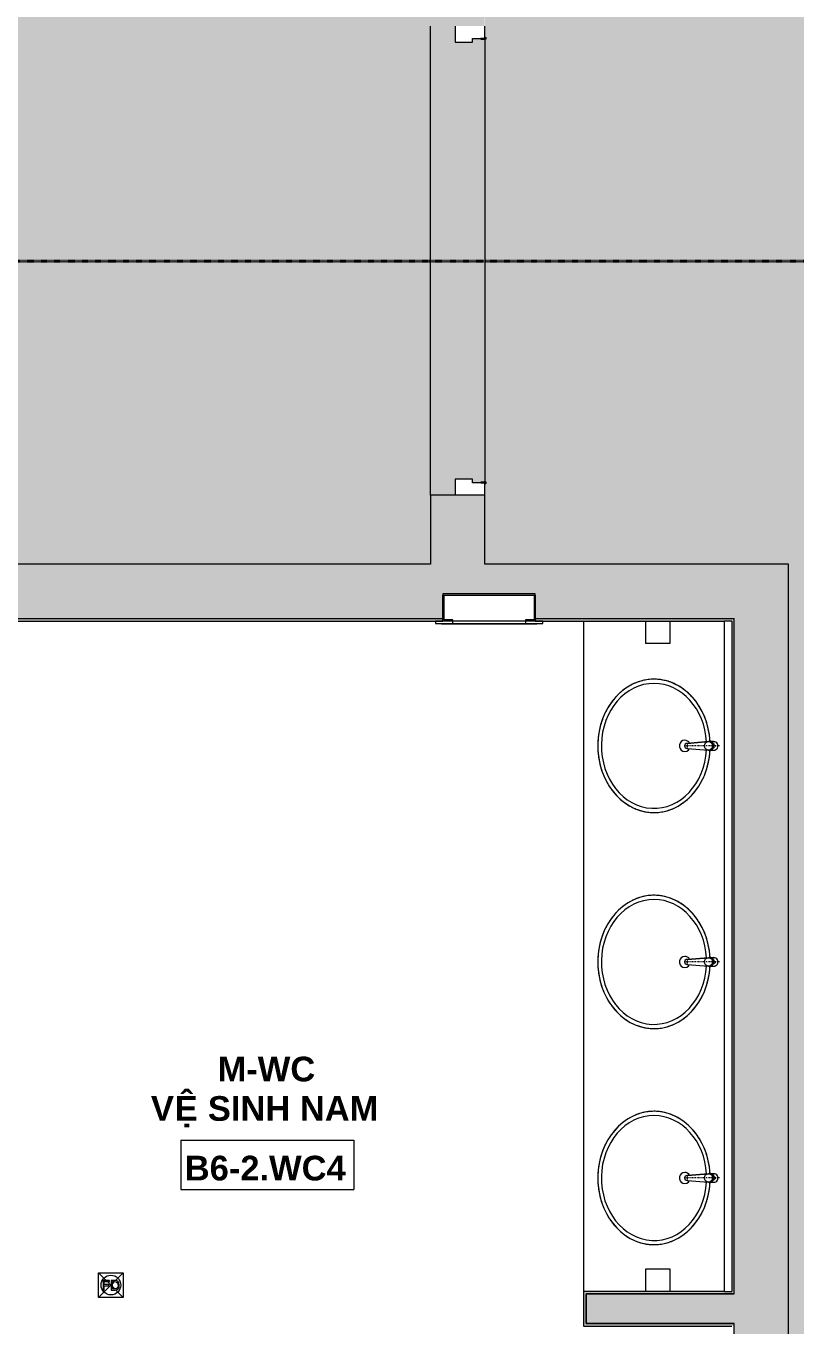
# Model space of a CAD drawing. Header units: millimetres. Extents: x -31340 to 17660, y 19597 to 75297.
# Drawn here: x -8263 to -5145, y 27987 to 33252 of the extents above; entities that cross this region are included whole.
import ezdxf

# ---------------------------------------------------------------- set-up
doc = ezdxf.new("R2010")
doc.units = ezdxf.units.MM
doc.linetypes.add('Dash', pattern=[6.35, 3.175, -3.175])
doc.linetypes.add('dash 1-1', pattern=[2, 1, -1])
for name, color, linetype, lineweight in [('A-AREA-IDEN', 2, 'Continuous', 9), ('A-DETL', 90, 'Continuous', 5), ('A-DETL-MBND', 5, 'Continuous', 5), ('A-DOOR', 31, 'Continuous', 5), ('A-FLOR-PATT', 8, 'Continuous', 5), ('A-WALL', 113, 'Continuous', 5), ('A-WALL-PATT', 111, 'Continuous', 5), ('P-SANR-FIXT', 6, 'Continuous', 5), ('P-SANR-FIXT-HDLN', 131, 'Dash', 5)]:
    doc.layers.add(name, color=color, linetype=linetype, lineweight=lineweight)
doc.styles.add('Arial_B', font='arialbd.ttf', dxfattribs={"height": 100})
doc.styles.add('Arial_B_1', font='arialbd.ttf', dxfattribs={"height": 100})

# ---------------------------------------------------------------- blocks, each defined once
blk = doc.blocks.new('DP3-DF602 - DP3-DF602-10289383-2nd Traffic Floor Plan - Pedestrian')
at = {"layer": 'A-DOOR'}
for p, q in [((-900.7, 110), (-950, 110)), ((-900, 108.5), (-900, 94.1)), ((-897, 94.1), (-897, 113.1)), ((897, 113.1), (897, 94.1)), ((900, 94.1), (900, 108.5)), ((950, 110), (900.7, 110)), ((-900, 94.1), (-897, 94.1)), ((-900, 60), (-900, 94.1)), ((-885, 60), (-900, 60)), ((-885, -10), (-885, 60)), ((900, 60), (885, 60)), ((885, 60), (885, -10)), ((897, 94.1), (900, 94.1)), ((900, 94.1), (900, 60)), ((-950, -10), (-885, -10)), ((885, -10), (950, -10))]:
    blk.add_line(p, q, dxfattribs=at)
for centre, radius, start, end in [((-900, 113.1), 3, 0, 249.3211), ((-900, 113.1), 3, 58.6638, 131.9935), ((-900, 113.1), 3, 58.6638, 131.9935), ((-900, 113.1), 3, 58.6638, 131.9935), ((-900, 113.1), 3, 58.6638, 131.9935), ((-900, 113.1), 3, 58.6638, 131.9935), ((-900, 113.1), 3, 58.6638, 131.9935), ((-900, 113.1), 3, 58.6638, 131.9935), ((-902.2, 108.4), 2.19, 3.0662, 59.0753), ((900, 113.1), 3, 290.6789, 180), ((900, 113.1), 3, 48.0065, 121.3362), ((900, 113.1), 3, 48.0065, 121.3362), ((900, 113.1), 3, 48.0065, 121.3362), ((900, 113.1), 3, 48.0065, 121.3362), ((900, 113.1), 3, 48.0065, 121.3362), ((900, 113.1), 3, 48.0065, 121.3362), ((900, 113.1), 3, 48.0065, 121.3362), ((902.2, 108.4), 2.19, 120.9247, 176.9338)]:
    blk.add_arc(centre, radius, start, end, dxfattribs=at)
blk = doc.blocks.new('Floor Drain-2D _SWA_ - FD-100-8441218-2nd Traffic Floor Plan - Pedestrian')
at = {"layer": 'A-DETL-MBND', "color": 7}
for p, q in [((-50, 50), (-18.6, 18.6)), ((-50, -50), (-50, 50)), ((-50, 50), (50, 50)), ((1.4, 1.4), (-50, -50)), ((-5.4, 18.6), (-31.8, 18.6)), ((-31.8, 18.6), (-31.8, -20.8)), ((-26.9, 2), (-26.9, 13.7)), ((-26.9, 13.7), (-5.4, 13.7)), ((-8.5, 2), (-26.9, 2)), ((-13.7, 13.7), (1.4, -1.4)), ((-8.5, -2.9), (-8.5, 2)), ((-5.4, 13.7), (-5.4, 18.6)), ((15, 18.6), (1.4, 18.6)), ((1.4, 18.6), (1.4, -20.8)), ((13.7, 13.7), (6.3, 6.3)), ((6.3, -15.8), (6.3, 13.7)), ((6.3, 13.7), (14.9, 13.7)), ((14.9, 13.7), (21.9, 12.9)), ((22, 18.1), (15, 18.6)), ((50, 50), (18.4, 18.4)), ((21.9, 12.9), (27, 8.6)), ((27.8, 15.2), (22, 18.1)), ((27, 8.6), (29.1, -0.8)), ((32.5, 8.5), (27.8, 15.2)), ((34, -0.8), (32.5, 8.5)), ((50, 50), (50, -50)), ((50, -50), (-50, -50)), ((-31.8, -20.8), (-26.9, -20.8)), ((-26.9, -20.8), (-26.9, -2.9)), ((-26.9, -2.9), (-8.5, -2.9)), ((1.4, -20.8), (15.6, -20.8)), ((6.3, -6.3), (15.7, -15.7)), ((15, -15.8), (6.3, -15.8)), ((21.4, -15.1), (15, -15.8)), ((15.6, -20.8), (22, -20.1)), ((20.3, -20.3), (50, -50)), ((25, -13.1), (21.4, -15.1)), ((22, -20.1), (26.7, -18.1)), ((28, -8.2), (25, -13.1)), ((26.7, -18.1), (30.3, -14.5)), ((29.1, -0.8), (28, -8.2)), ((30.3, -14.5), (33, -8.8)), ((33, -8.8), (34, -0.8))]:
    blk.add_line(p, q, dxfattribs=at)
blk.add_circle((0, 0), 40, dxfattribs=at)
blk = doc.blocks.new('LAVABOR COUNTER1 - COUNTER TOP 1_1 2290-9919445-2nd Traffic Floor Plan - Pedestrian')
at = {"layer": 'P-SANR-FIXT', "color": 7}
blk.add_line((-1357.5, -600), (1357.5, -600), dxfattribs=at)
blk = doc.blocks.new('LAVABOR BASIN - LAVABOR BASIN-V45-2nd Traffic Floor Plan - Pedestrian')
at = {"layer": 'P-SANR-FIXT', "color": 7}
for start, end in [(180, 59.5284), (120.4749, 180)]:
    blk.add_arc((0, -190), 22.5, start, end, dxfattribs=at)
for major_axis, ratio, start_param, end_param in [((-270, 0), 0.842593, 4.776434, 6.283185), ((270, 0), 0.842593, 3.141593, 7.789937), ((-253, 0), 0.841897, 4.777915, 6.283185), ((253, 0), 0.841897, 3.141593, 7.788532)]:
    blk.add_ellipse((0, -315), major_axis=major_axis, ratio=ratio, start_param=start_param, end_param=end_param, dxfattribs=at)
for points, knots in [([(-17.3, -88), (-21, -88.2), (-28.7, -88.7), (-40.4, -90), (-56.8, -92.4), (-72.9, -95.8), (-88.4, -100), (-103.9, -104.8), (-122.8, -112.1), (-144.2, -122.3), (-161.2, -132.3), (-174.1, -141), (-186.4, -150.1), (-200.9, -162.6), (-214.1, -176), (-223.6, -187.3), (-232.5, -199), (-242.5, -214.3), (-252.4, -233.3), (-260.2, -253.2), (-265.8, -273.4), (-269.2, -294), (-270, -308), (-270, -315)], [0.5203737, 0.5203737, 0.5203737, 0.5203737, 0.5333333, 0.5479167, 0.5625, 0.5916667, 0.60625, 0.6208333, 0.65, 0.6791667, 0.7083333, 0.7229167, 0.7375, 0.7666667, 0.7958333, 0.8104167, 0.825, 0.8541667, 0.8833333, 0.9125, 0.9416667, 0.9708333, 1, 1, 1, 1]), ([(270, -315), (270, -306.9), (269, -291), (265.3, -271.5), (260.9, -256.1), (256.9, -244.7), (252.2, -233.4), (246.8, -222.4), (240.7, -211.7), (233.9, -201.2), (226.5, -191), (218.5, -181.2), (210, -171.8), (200.7, -162.7), (191, -154), (180.7, -145.9), (170, -138.2), (158.8, -130.9), (147.1, -124.1), (135.1, -117.9), (122.7, -112.2), (109.9, -107.1), (96.7, -102.5), (83.5, -98.5), (70, -95.2), (56.2, -92.4), (42.2, -90.2), (29.3, -88.8), (21, -88.2), (17.3, -88)], [0, 0, 0, 0, 0.0333333, 0.0666667, 0.0833333, 0.1, 0.1166667, 0.1333333, 0.15, 0.1666667, 0.1833333, 0.2, 0.2166667, 0.2333333, 0.25, 0.2666667, 0.2833333, 0.3, 0.3166667, 0.3333333, 0.35, 0.3666667, 0.3833333, 0.4, 0.4166667, 0.4333333, 0.45, 0.4666667, 0.4796263, 0.4796263, 0.4796263, 0.4796263]), ([(-270, -315), (-270, -323.1), (-269, -339), (-265.3, -358.5), (-260.9, -373.9), (-256.9, -385.3), (-252.2, -396.6), (-246.8, -407.6), (-240.7, -418.3), (-233.9, -428.8), (-226.5, -439), (-218.5, -448.8), (-210, -458.2), (-200.7, -467.3), (-191, -476), (-180.7, -484.1), (-170, -491.8), (-158.8, -499.1), (-147.1, -505.9), (-135.1, -512.1), (-122.7, -517.8), (-109.9, -522.9), (-96.7, -527.5), (-83.5, -531.5), (-70, -534.8), (-56.2, -537.6), (-42.2, -539.8), (-28.2, -541.4), (-14.2, -542.3), (0, -542.6), (14.2, -542.3), (27.7, -541.4), (40.4, -540), (56.8, -537.6), (72.9, -534.2), (88.4, -530), (103.9, -525.2), (122.8, -517.9), (144.2, -507.7), (161.2, -497.7), (174.1, -489), (186.4, -479.9), (200.9, -467.4), (214.1, -454), (223.6, -442.7), (232.5, -431), (242.5, -415.7), (252.4, -396.7), (260.2, -376.8), (265.8, -356.6), (269.2, -336), (270, -322), (270, -315)], [0, 0, 0, 0, 0.033333, 0.066667, 0.083333, 0.1, 0.116667, 0.133333, 0.15, 0.166667, 0.183333, 0.2, 0.216667, 0.233333, 0.25, 0.266667, 0.283333, 0.3, 0.316667, 0.333333, 0.35, 0.366667, 0.383333, 0.4, 0.416667, 0.433333, 0.45, 0.466667, 0.483333, 0.5, 0.516667, 0.533333, 0.547917, 0.5625, 0.591667, 0.60625, 0.620833, 0.65, 0.679167, 0.708333, 0.722917, 0.7375, 0.766667, 0.795833, 0.810417, 0.825, 0.854167, 0.883333, 0.9125, 0.941667, 0.970833, 1, 1, 1, 1])]:
    blk.add_open_spline(points, degree=3, knots=knots, dxfattribs=at)
blk = doc.blocks.new('LAVABOR BASIN - LAVABOR BASIN-V46-2nd Traffic Floor Plan - Pedestrian')
at = {"layer": 'P-SANR-FIXT', "color": 7}
for start, end in [(180, 59.5286), (120.4747, 180)]:
    blk.add_arc((0, -190), 22.5, start, end, dxfattribs=at)
for major_axis, ratio, start_param, end_param in [((-270, 0), 0.842593, 4.776434, 6.283185), ((270, 0), 0.842593, 3.141593, 7.789937), ((-253, 0), 0.841897, 4.777914, 6.283185), ((253, 0), 0.841897, 3.141593, 7.788532)]:
    blk.add_ellipse((0, -315), major_axis=major_axis, ratio=ratio, start_param=start_param, end_param=end_param, dxfattribs=at)
for points, knots in [([(-17.3, -88), (-21, -88.2), (-28.7, -88.7), (-40.4, -90), (-56.8, -92.4), (-72.9, -95.8), (-88.4, -100), (-103.9, -104.8), (-122.8, -112.1), (-144.2, -122.3), (-161.2, -132.3), (-174.1, -141), (-186.4, -150.1), (-200.9, -162.6), (-214.1, -176), (-223.6, -187.3), (-232.5, -199), (-242.5, -214.3), (-252.4, -233.3), (-260.2, -253.2), (-265.8, -273.4), (-269.2, -294), (-270, -308), (-270, -315)], [0.5203737, 0.5203737, 0.5203737, 0.5203737, 0.5333333, 0.5479167, 0.5625, 0.5916667, 0.60625, 0.6208333, 0.65, 0.6791667, 0.7083333, 0.7229167, 0.7375, 0.7666667, 0.7958333, 0.8104167, 0.825, 0.8541667, 0.8833333, 0.9125, 0.9416667, 0.9708333, 1, 1, 1, 1]), ([(270, -315), (270, -306.9), (269, -291), (265.3, -271.5), (260.9, -256.1), (256.9, -244.7), (252.2, -233.4), (246.8, -222.4), (240.7, -211.7), (233.9, -201.2), (226.5, -191), (218.5, -181.2), (210, -171.8), (200.7, -162.7), (191, -154), (180.7, -145.9), (170, -138.2), (158.8, -130.9), (147.1, -124.1), (135.1, -117.9), (122.7, -112.2), (109.9, -107.1), (96.7, -102.5), (83.5, -98.5), (70, -95.2), (56.2, -92.4), (42.2, -90.2), (29.3, -88.8), (21, -88.2), (17.3, -88)], [0, 0, 0, 0, 0.0333333, 0.0666667, 0.0833333, 0.1, 0.1166667, 0.1333333, 0.15, 0.1666667, 0.1833333, 0.2, 0.2166667, 0.2333333, 0.25, 0.2666667, 0.2833333, 0.3, 0.3166667, 0.3333333, 0.35, 0.3666667, 0.3833333, 0.4, 0.4166667, 0.4333333, 0.45, 0.4666667, 0.4796263, 0.4796263, 0.4796263, 0.4796263]), ([(-270, -315), (-270, -323.1), (-269, -339), (-265.3, -358.5), (-260.9, -373.9), (-256.9, -385.3), (-252.2, -396.6), (-246.8, -407.6), (-240.7, -418.3), (-233.9, -428.8), (-226.5, -439), (-218.5, -448.8), (-210, -458.2), (-200.7, -467.3), (-191, -476), (-180.7, -484.1), (-170, -491.8), (-158.8, -499.1), (-147.1, -505.9), (-135.1, -512.1), (-122.7, -517.8), (-109.9, -522.9), (-96.7, -527.5), (-83.5, -531.5), (-70, -534.8), (-56.2, -537.6), (-42.2, -539.8), (-28.2, -541.4), (-14.2, -542.3), (0, -542.6), (14.2, -542.3), (27.7, -541.4), (40.4, -540), (56.8, -537.6), (72.9, -534.2), (88.4, -530), (103.9, -525.2), (122.8, -517.9), (144.2, -507.7), (161.2, -497.7), (174.1, -489), (186.4, -479.9), (200.9, -467.4), (214.1, -454), (223.6, -442.7), (232.5, -431), (242.5, -415.7), (252.4, -396.7), (260.2, -376.8), (265.8, -356.6), (269.2, -336), (270, -322), (270, -315)], [0, 0, 0, 0, 0.033333, 0.066667, 0.083333, 0.1, 0.116667, 0.133333, 0.15, 0.166667, 0.183333, 0.2, 0.216667, 0.233333, 0.25, 0.266667, 0.283333, 0.3, 0.316667, 0.333333, 0.35, 0.366667, 0.383333, 0.4, 0.416667, 0.433333, 0.45, 0.466667, 0.483333, 0.5, 0.516667, 0.533333, 0.547917, 0.5625, 0.591667, 0.60625, 0.620833, 0.65, 0.679167, 0.708333, 0.722917, 0.7375, 0.766667, 0.795833, 0.810417, 0.825, 0.854167, 0.883333, 0.9125, 0.941667, 0.970833, 1, 1, 1, 1])]:
    blk.add_open_spline(points, degree=3, knots=knots, dxfattribs=at)
blk = doc.blocks.new('MIRROR - MIRROR 5_1-9157600-2nd Traffic Floor Plan - Pedestrian')
at = {"layer": 'P-SANR-FIXT', "color": 7}
for p, q in [((-1357.5, 0), (1357.5, 0)), ((-1357.5, 0), (-1357.5, -30)), ((1357.5, -30), (1357.5, 0)), ((1357.5, -30), (-1357.5, -30))]:
    blk.add_line(p, q, dxfattribs=at)
blk = doc.blocks.new('SOAP DISPENSER - LT764-8453153-2nd Traffic Floor Plan - Pedestrian')
at = {"layer": 'P-SANR-FIXT', "color": 7}
for p, q in [((-50, 0), (-50, -90)), ((50, -90), (50, 0)), ((-50, -90), (50, -90))]:
    blk.add_line(p, q, dxfattribs=at)
blk = doc.blocks.new('TOWEL AND WASTE 1 - towel_dwg-11893426-2nd Traffic Floor Plan - Pedestrian')
at = {"layer": 'P-SANR-FIXT', "color": 7, "flags": 128}
blk.add_lwpolyline([(32597.9, 0), (32984.9, 0), (32597.9, 0)], dxfattribs=at)
blk.add_lwpolyline([(32597.9, 0), (32984.9, 0), (32597.9, 0)], dxfattribs=at)
blk = doc.blocks.new('TOWEL AND WASTE 1 - Towel And Waste-13_1-V48-2nd Traffic Floor Plan - Pedestrian')
at = {"layer": 'P-SANR-FIXT', "color": 7}
for p, q in [((-92.5, 15), (-92.5, 5)), ((-22.5, 15), (-92.5, 15)), ((-92.5, 5), (-62, 5)), ((-62, 5), (-62, -104.9)), ((-62, 5), (312, 5)), ((-62, -99.9), (-62, 5)), ((-57, 0), (-22.5, 0)), ((-57, -99.9), (-57, 0)), ((-22.5, 0), (-22.5, 15)), ((272.5, 15), (272.5, 0)), ((342.5, 15), (272.5, 15)), ((272.5, 0), (307, 0)), ((307, 0), (307, -99.9)), ((312, 5), (342.5, 5)), ((312, -104.9), (312, 5)), ((312, 5), (312, -99.9)), ((342.5, 5), (342.5, 15)), ((312, -99.9), (-62, -99.9)), ((-62, -104.9), (312, -104.9)), ((307, -99.9), (-57, -99.9))]:
    blk.add_line(p, q, dxfattribs=at)
blk.add_blockref('TOWEL AND WASTE 1 - towel_dwg-11893426-2nd Traffic Floor Plan - Pedestrian', (-32666.4, 16))
blk = doc.blocks.new('voi nuoc 1 - BASIN TAP 1-9740867-2nd Traffic Floor Plan - Pedestrian')
at = {"layer": 'P-SANR-FIXT', "color": 7}
for p, q in [((-17.2, -23.4), (-17.2, -44.2)), ((-17.2, -44.2), (-17.2, -23.4)), ((-17.2, -44.2), (-10, -131.2)), ((-10, -131.2), (-17.2, -44.2)), ((10, -131.2), (17.3, -44.2)), ((10, -131.2), (17.3, -44.2)), ((17.3, -44.2), (17.3, -23.4)), ((17.3, -44.2), (17.3, -23.4))]:
    blk.add_line(p, q, dxfattribs=at)
for centre, radius, start, end in [((0, -23.4), 17.3, 360, 180), ((0, -23.4), 17.3, 360, 180), ((0, -131.2), 10, 180, 360), ((0, -131.2), 10, 180, 360)]:
    blk.add_arc(centre, radius, start, end, dxfattribs=at)
blk.add_ellipse((0, -40.4), major_axis=(17.2, 0), ratio=0.965926, start_param=0, end_param=3.141593, dxfattribs=at)
blk.add_ellipse((0, -44.2), major_axis=(17.2, 0), ratio=0.965926, dxfattribs=at)
at = {"layer": 'P-SANR-FIXT-HDLN', "color": 7}
for p, q in [((0, 0), (0, -143.8)), ((-12.5, -23.4), (12.5, -23.4)), ((-12.5, -131.3), (12.5, -131.3))]:
    blk.add_line(p, q, dxfattribs=at)
blk.add_circle((0, -23.4), 6.5, dxfattribs=at)
blk = doc.blocks.new('Room Tag - Room Tag-8377849-2nd Traffic Floor Plan - Pedestrian')
at = {"layer": 'A-AREA-IDEN'}
for p, q in [((-7, -0.80625), (-7, -4.80625)), ((-7, -0.80625), (7, -0.80625)), ((7, -0.80625), (7, -4.80625)), ((-7, -4.80625), (7, -4.80625))]:
    blk.add_line(p, q, dxfattribs=at)

msp = doc.modelspace()

# ---------------------------------------------------------------- hatches: boundary and pattern name
at = {"layer": 'A-FLOR-PATT'}
h = msp.add_hatch(color=11, dxfattribs=at)
h.paths.add_polyline_path([(-5114.9, 20117), (-3804.9, 20117), (-3804.9, 21062), (-3374.9, 21062), (-3374.9, 22637), (-3271.9, 22637), (-3274.1, 22637.9), (-3274.9, 22640), (-3274.9, 22699), (-3274.1, 22701.1), (-3271.9, 22702), (-3207.9, 22702), (-3205.8, 22701.1), (-3204.9, 22699), (-3204.9, 22690), (-3204.1, 22687.9), (-3201.9, 22687), (-3157.9, 22687), (-3155.8, 22686.1), (-3154.9, 22684), (-3154.9, 22640), (-3155.8, 22637.9), (-3157.9, 22637), (-3154.9, 22637), (-3155.4, 23584), (-3170.9, 23584), (-3170.9, 23587), (-3201.9, 23587), (-3204.1, 23586.1), (-3204.9, 23584), (-3204.9, 23575), (-3205.8, 23572.9), (-3207.9, 23572), (-3271.9, 23572), (-3274.1, 23572.9), (-3274.9, 23575), (-3274.9, 23634), (-3274.1, 23636.1), (-3271.9, 23637), (-3374.9, 23637), (-3374.9, 26947), (-3789.9, 26947), (-3789.9, 26932), (-3804.9, 26932), (-3804.9, 27762), (-3789.9, 27762), (-3789.9, 27747), (-3374.9, 27747), (-3374.9, 27847), (-3371.9, 27847), (-3374.1, 27847.9), (-3374.9, 27850), (-3374.9, 27894), (-3374.1, 27896.1), (-3371.9, 27897), (-3359.9, 27897), (-3359.9, 28497), (-3371.9, 28497), (-3374.1, 28497.9), (-3374.9, 28500), (-3374.9, 28544), (-3374.1, 28546.1), (-3371.9, 28547), (-3374.9, 28547), (-3374.9, 31072), (2875.1, 31072), (2875.1, 24752.2), (3975.1, 24752.2), (3975.1, 24742.2), (5975.1, 24742.2), (5975.1, 24752.2), (6145.1, 24752.2), (6145.1, 31132), (6408.1, 31132), (6405.9, 31132.9), (6405.1, 31135), (6405.1, 31194), (6405.9, 31196.1), (6408.1, 31197), (6472.1, 31197), (6474.2, 31196.1), (6475.1, 31194), (6475.1, 31185), (6475.9, 31182.9), (6479, 31182), (6509.1, 31182), (6509.1, 31185), (6525.1, 31185), (6524.6, 32979), (6509.1, 32979), (6509.1, 32982), (6478.1, 32982), (6475.9, 32981.1), (6475.1, 32979), (6475.1, 32970), (6474.2, 32967.9), (6472.1, 32967), (6408.1, 32967), (6405.9, 32967.9), (6405.1, 32970), (6405.1, 33029), (6405.9, 33031.1), (6408.1, 33032), (6145.1, 33032), (6145.1, 34042), (-2974.9, 34042), (-2974.9, 33532), (-3804.9, 33532), (-3804.9, 54562), (-2974.9, 54562), (-2974.9, 54052), (-1290, 54052), (-1290.2, 54788.9), (-1291.7, 54787.3), (-1294, 54787.1), (-1295.3, 54788.2), (-1295.1, 54792.1), (-1293, 54793), (-1290, 54793), (-1290, 60432), (-1624.9, 60432), (-1624.9, 60532), (-1689.9, 60532), (-1689.9, 60602), (-1674.9, 60602), (-1674.9, 60636.1), (-1677.9, 60636.1), (-1677.4, 60656.7), (-1676.5, 60657.6), (-1672.4, 60656.7), (-1672, 60654.5), (-1673.2, 60652.6), (-1673.2, 60652), (-1290, 60652), (-1290.5, 66510.3), (-1292.4, 66509), (-1294.6, 66509.5), (-1295.2, 66510.3), (-1295.1, 66514.2), (-1293, 66515), (-1274, 66515), (-1274, 66512), (-1105, 66512), (-1105, 65972), (4458.3, 65972.5), (4457.1, 65974.4), (4457.6, 65976.6), (4458.3, 65977.2), (4462.2, 65977.1), (4463.1, 65975), (4463.1, 65972), (5957.1, 65972.2), (5957.6, 65976.7), (5958.5, 65977.6), (5962.6, 65976.7), (5963, 65974.5), (5961.8, 65972.6), (5961.8, 65972), (8558.3, 65972.5), (8557.1, 65974.4), (8557.6, 65976.6), (8558.3, 65977.2), (8562.2, 65977.1), (8563.1, 65975), (8563.1, 65972), (10057.1, 65972.2), (10057.6, 65976.7), (10058.5, 65977.6), (10062.6, 65976.7), (10063, 65974.5), (10061.8, 65972.6), (10061.8, 65972), (13510.1, 65972), (13510.1, 68712), (11640.1, 68712), (11640.1, 68812), (11575.1, 68812), (11575.1, 68882), (11590.1, 68882), (11590.1, 68917), (10693.1, 68917), (10693.1, 68916.1), (10690.1, 68916.1), (10690.1, 68882), (10705.1, 68882), (10705.1, 68812), (10640.1, 68812), (10640.1, 68712), (10320.1, 68712), (10320.1, 68815), (10319.2, 68812.9), (10317.1, 68812), (10258.1, 68812), (10255.9, 68812.9), (10255.1, 68815), (10255.1, 68879), (10255.9, 68881.1), (10258.1, 68882), (10267.1, 68882), (10269.2, 68882.9), (10270.1, 68885), (10270.1, 68916.1), (10267.1, 68916.1), (10267.1, 68927), (9370.1, 68927), (9370.1, 68885), (9370.9, 68882.9), (9373.1, 68882), (9382.1, 68882), (9384.2, 68881.1), (9385.1, 68879), (9385.1, 68815), (9384.2, 68812.9), (9382.1, 68812), (9323.1, 68812), (9320.9, 68812.9), (9320.1, 68815), (9320.1, 68712), (5545.1, 68712), (5545.1, 68815), (5544.2, 68812.9), (5542.1, 68812), (5483.1, 68812), (5480.9, 68812.9), (5480.1, 68815), (5480.1, 68879), (5480.9, 68881.1), (5483.1, 68882), (5492.1, 68882), (5494.2, 68882.9), (5495.1, 68885), (5495.1, 68927), (4698.1, 68927), (4698.1, 68916.1), (4695.1, 68916.1), (4695.1, 68885), (4695.9, 68882.9), (4698.1, 68882), (4707.1, 68882), (4709.2, 68881.1), (4710.1, 68879), (4710.1, 68815), (4709.2, 68812.9), (4707.1, 68812), (4648.1, 68812), (4645.9, 68812.9), (4645.1, 68815), (4645.1, 68712), (-1105, 68712), (-1105, 68312), (-1274, 68312), (-1274, 68309), (-1294.6, 68309.5), (-1295.5, 68310.4), (-1294.6, 68314.5), (-1292.4, 68314.9), (-1290.5, 68313.7), (-1290, 68313.7), (-1290, 68712), (-3374.9, 68712), (-3374.9, 71542), (-2874.9, 71542), (-2874.9, 71492), (-2859.9, 71492), (-2859.9, 71422), (-2924.9, 71422), (-2924.9, 71412), (-1924.9, 71412), (-1924.9, 71422), (-1989.9, 71422), (-1989.9, 71492), (-1974.9, 71492), (-1974.9, 71526.1), (-1977.9, 71526.1), (-1977.4, 71546.7), (-1976.5, 71547.6), (-1972.4, 71546.7), (-1972, 71544.5), (-1973.2, 71542.6), (-1973.2, 71542), (-1434.9, 71542), (-1434.9, 73062), (-1979.9, 73062), (-1979.9, 73132), (-1964.9, 73132), (-1964.9, 73182), (-1914.9, 73182), (-1914.9, 73192), (-2914.9, 73192), (-2914.9, 73182), (-2866, 73182.2), (-2867.6, 73183.8), (-2867.8, 73186), (-2866.9, 73187.3), (-2862.8, 73187.1), (-2861.9, 73185.1), (-2861.9, 73166.1), (-2864.9, 73166.1), (-2864.9, 73132), (-2849.9, 73132), (-2849.9, 73062), (-3374.9, 73062), (-3374.9, 73832), (-3804.9, 73832), (-3804.9, 74777), (-5174.9, 74777), (-5174.9, 73062), (-5469.9, 73062), (-5469.9, 73132), (-5454.9, 73132), (-5454.9, 73166.1), (-5457.9, 73166.1), (-5457.4, 73186.7), (-5456.5, 73187.6), (-5452.4, 73186.7), (-5452, 73184.5), (-5453.2, 73182.6), (-5453.2, 73182), (-5404.9, 73182), (-5404.9, 73192), (-6404.9, 73192), (-6404.9, 73182), (-6354.9, 73182), (-6354.9, 73132), (-6339.9, 73132), (-6339.9, 73062), (-6404.9, 73062), (-6404.9, 71542), (-5174.9, 71542), (-5174.9, 68702), (-5889.9, 68702), (-5889.9, 68712), (-7089.9, 68712), (-7089.9, 68702), (-8289.9, 68702), (-8289.9, 68712), (-9489.9, 68712), (-9489.9, 68702), (-10204.9, 68702), (-10204.9, 68712), (-11389.9, 68712), (-11389.9, 69677), (-11538.9, 69676.7), (-11537.2, 69675.2), (-11537.1, 69673), (-11538.2, 69671.7), (-11542.1, 69671.9), (-11542.9, 69673.9), (-11542.9, 69677), (-12829.9, 69677), (-12829.9, 68712), (-20044.9, 68712), (-20044.9, 69677), (-20223.9, 69676.7), (-20222.2, 69675.2), (-20222.1, 69673), (-20223.2, 69671.7), (-20227.1, 69671.9), (-20227.9, 69673.9), (-20227.9, 69677), (-21721.9, 69676.7), (-21722.5, 69672.3), (-21723.4, 69671.4), (-21727.4, 69672.3), (-21727.9, 69674.5), (-21726.7, 69676.4), (-21726.7, 69677), (-21904.9, 69677), (-21904.9, 68712), (-23494.9, 68712), (-23494.9, 70787), (-24438.9, 70786.7), (-24437.2, 70785.2), (-24437.1, 70783), (-24438.2, 70781.7), (-24442.1, 70781.9), (-24442.9, 70783.9), (-24442.9, 70802.9), (-24439.9, 70803.2), (-24439.9, 70837), (-24454.9, 70837), (-24454.9, 70907), (-24389.9, 70907), (-24389.9, 71002), (-25389.9, 71002), (-25389.9, 70907), (-25324.9, 70907), (-25324.9, 70837), (-25339.9, 70837), (-25339.9, 70787), (-26239.9, 70787), (-26239.9, 68707), (-26339.9, 68707), (-26339.9, 68642), (-26409.9, 68642), (-26409.9, 68657), (-26454.9, 68657), (-26454.9, 67760), (-26444, 67760), (-26444, 67757), (-26409.9, 67757), (-26409.9, 67772), (-26339.9, 67772), (-26339.9, 67707), (-26239.9, 67707), (-26239.9, 65357), (-26339.9, 65357), (-26339.9, 65292), (-26405.9, 65292), (-26405.9, 65307), (-26454.9, 65307), (-26454.9, 64410), (-26444, 64410), (-26444, 64407), (-26405.9, 64407), (-26405.9, 64422), (-26339.9, 64422), (-26339.9, 64357), (-26239.9, 64357), (-26239.9, 64037), (-26339.9, 64037), (-26339.9, 63972), (-26409.9, 63972), (-26409.9, 63987), (-26444, 63987), (-26444, 63984), (-26454.9, 63984), (-26454.9, 63087), (-26409.9, 63087), (-26409.9, 63102), (-26339.9, 63102), (-26339.9, 63037), (-26239.9, 63037), (-26239.9, 60552), (-26056, 60552.2), (-26057.6, 60553.8), (-26057.8, 60556), (-26056.7, 60557.3), (-26052.8, 60557.1), (-26051.9, 60555.1), (-26051.9, 60536.1), (-26054.9, 60536.1), (-26054.9, 60502), (-26039.9, 60502), (-26039.9, 60432), (-26239.9, 60432), (-26239.9, 58657), (-26339.9, 58657), (-26339.9, 58592), (-26409.9, 58592), (-26409.9, 58607), (-26454.9, 58607), (-26454.9, 57710), (-26444, 57710), (-26444, 57707), (-26409.9, 57707), (-26409.9, 57722), (-26339.9, 57722), (-26339.9, 57657), (-26239.9, 57657), (-26239.9, 55307), (-26339.9, 55307), (-26339.9, 55242), (-26409.9, 55242), (-26409.9, 55257), (-26454.9, 55257), (-26454.9, 54360), (-26444, 54360), (-26444, 54357), (-26409.9, 54357), (-26409.9, 54372), (-26339.9, 54372), (-26339.9, 54307), (-26239.9, 54307), (-26239.9, 53987), (-26339.9, 53987), (-26339.9, 53922), (-26409.9, 53922), (-26409.9, 53937), (-26444, 53937), (-26444, 53934), (-26454.9, 53934), (-26454.9, 53037), (-26409.9, 53037), (-26409.9, 53052), (-26339.9, 53052), (-26339.9, 52987), (-26239.9, 52987), (-26239.9, 48607), (-26339.9, 48607), (-26339.9, 48542), (-26409.9, 48542), (-26409.9, 48557), (-26454.9, 48557), (-26454.9, 47660), (-26444, 47660), (-26444, 47657), (-26409.9, 47657), (-26409.9, 47672), (-26339.9, 47672), (-26339.9, 47607), (-26239.9, 47607), (-26239.9, 47287), (-26339.9, 47287), (-26339.9, 47222), (-26409.9, 47222), (-26409.9, 47237), (-26444, 47237), (-26444, 47234), (-26454.9, 47234), (-26454.9, 46337), (-26409.9, 46337), (-26409.9, 46352), (-26339.9, 46352), (-26339.9, 46287), (-26239.9, 46287), (-26239.9, 41907), (-26339.9, 41907), (-26339.9, 41842), (-26409.9, 41842), (-26409.9, 41857), (-26454.9, 41857), (-26454.9, 40960), (-26444, 40960), (-26444, 40957), (-26409.9, 40957), (-26409.9, 40972), (-26339.9, 40972), (-26339.9, 40907), (-26239.9, 40907), (-26239.9, 40587), (-26339.9, 40587), (-26339.9, 40522), (-26409.9, 40522), (-26409.9, 40537), (-26444, 40537), (-26444, 40534), (-26454.9, 40534), (-26454.9, 39637), (-26409.9, 39637), (-26409.9, 39652), (-26339.9, 39652), (-26339.9, 39587), (-26239.9, 39587), (-26239.9, 35207), (-26339.9, 35207), (-26339.9, 35142), (-26409.9, 35142), (-26409.9, 35157), (-26454.9, 35157), (-26454.9, 34260), (-26444, 34260), (-26444, 34257), (-26409.9, 34257), (-26409.9, 34272), (-26339.9, 34272), (-26339.9, 34207), (-26239.9, 34207), (-26239.9, 33887), (-26339.9, 33887), (-26339.9, 33822), (-26409.9, 33822), (-26409.9, 33837), (-26444, 33837), (-26444, 33834), (-26454.9, 33834), (-26454.9, 32937), (-26409.9, 32937), (-26409.9, 32952), (-26339.9, 32952), (-26339.9, 32887), (-26239.9, 32887), (-26239.9, 28507), (-26339.9, 28507), (-26339.9, 28442), (-26409.9, 28442), (-26409.9, 28457), (-26454.9, 28457), (-26454.9, 27560), (-26444, 27560), (-26444, 27557), (-26409.9, 27557), (-26409.9, 27572), (-26339.9, 27572), (-26339.9, 27507), (-26239.9, 27507), (-26239.9, 27187), (-26339.9, 27187), (-26339.9, 27122), (-26409.9, 27122), (-26409.9, 27137), (-26444, 27137), (-26444, 27134), (-26454.9, 27134), (-26454.9, 26237), (-26409.9, 26237), (-26409.9, 26252), (-26339.9, 26252), (-26339.9, 26187), (-26239.9, 26187), (-26239.9, 24107), (-25354.9, 24107), (-25354.9, 24007), (-25289.9, 24007), (-25289.9, 23937), (-25304.9, 23937), (-25304.9, 23891), (-24407.9, 23891), (-24407.9, 23902.9), (-24404.9, 23902.9), (-24404.9, 23937), (-24419.9, 23937), (-24419.9, 24007), (-24354.9, 24007), (-24354.9, 24107), (-24104.9, 24107), (-24104.9, 31072), (-23274.9, 31072), (-23274.9, 30077), (-23126, 30077.2), (-23127.6, 30078.8), (-23127.8, 30081), (-23126.7, 30082.3), (-23122.8, 30082.1), (-23121.9, 30080.1), (-23121.9, 30077), (-21627.9, 30077.5), (-21627.4, 30081.6), (-21626.5, 30082.6), (-21622.4, 30081.6), (-21622, 30079.4), (-21623.2, 30077.5), (-21623.2, 30077), (-21474.9, 30077), (-21474.9, 31072), (-12094.9, 31072), (-12094.9, 30077), (-11946.7, 30077.5), (-11947.9, 30079.4), (-11947.4, 30081.6), (-11946.7, 30082.3), (-11942.8, 30082.1), (-11941.9, 30080), (-11941.9, 30077), (-10447.9, 30077.2), (-10447.4, 30081.7), (-10446.5, 30082.6), (-10442.4, 30081.7), (-10442, 30079.5), (-10443.2, 30077.6), (-10443.2, 30077), (-10294.9, 30077), (-10294.9, 31072.1), (-6624.9, 31072), (-6624.9, 31352), (-6524.9, 31352), (-6524.9, 31417), (-6454.9, 31417), (-6454.9, 31402), (-6420.9, 31402), (-6420.9, 31405), (-6400.2, 31404.5), (-6399.3, 31403.6), (-6400.2, 31399.5), (-6402.4, 31399.1), (-6404.3, 31400.3), (-6404.9, 31400.3), (-6404.9, 31072), (-5174.9, 31072), (-5174.9, 26557), (-6919.9, 26557), (-6919.9, 24957), (-5174.9, 24957), (-5174.9, 20117)])
h.paths.add_polyline_path([(-3157.9, 23587), (-3155.4, 23587.3), (-3154.9, 23588.1), (-3154.9, 23637), (-3157.9, 23637), (-3155.8, 23636.1), (-3154.9, 23634), (-3155.4, 23588.8), (-3156.4, 23587.6), (-3157.7, 23587.1)])
h.paths.add_polyline_path([(-3554.6, 30423.6), (-3554.6, 30445), (-3514.5, 30470.7), (-3503.7, 30478.1), (-3493.9, 30488.3), (-3490.6, 30496.7), (-3490, 30507.4), (-3490, 30529.6), (-3554.6, 30529.6), (-3554.6, 30548.1), (-3406.9, 30548.1), (-3407, 30483.7), (-3410.9, 30454.9), (-3416.4, 30445.8), (-3425.3, 30438.6), (-3435.6, 30434.2), (-3448, 30432.8), (-3461.9, 30435.2), (-3473.9, 30442.7), (-3482.8, 30455.5), (-3487.7, 30473.6), (-3495.5, 30463.2), (-3514.5, 30448.2), (-3519.7, 30445)])
h.paths.add_polyline_path([(-3448, 30451.2), (-3438.3, 30453.7), (-3431.7, 30459), (-3426.9, 30469.1), (-3425.3, 30484.5), (-3425.3, 30529.6), (-3471.5, 30529.6), (-3471.4, 30487.9), (-3468.9, 30467.2), (-3460.5, 30455.3), (-3454, 30453.1)])
h.paths.add_polyline_path([(-3406.9, 30580.4), (-3554.6, 30580.4), (-3554.6, 30598.9), (-3485.3, 30598.9), (-3485.3, 30677.3), (-3554.6, 30677.3), (-3554.6, 30695.8), (-3406.9, 30695.6), (-3406.9, 30677.3), (-3466.9, 30677.3), (-3466.9, 30598.9), (-3406.9, 30598.9)])
h.paths.add_polyline_path([(6522.1, 31132), (6525.1, 31132), (6524.7, 31134.1), (6524.8, 31133.2)])
h.paths.add_polyline_path([(6525.1, 31179), (6524.6, 31181.7), (6523.6, 31182), (6522.3, 31181.9), (6524.2, 31181.1), (6525, 31179.2)])
h.paths.add_polyline_path([(6523.6, 32982), (6525.1, 32982.7), (6524.6, 32983.8), (6523.6, 32982.6), (6522.1, 32982)])
h.paths.add_polyline_path([(6525.1, 33029), (6525.1, 33032), (6522.1, 33032), (6524.2, 33031.1)])
h.paths.add_polyline_path([(-6454.9, 33187), (-6524.9, 33187), (-6524.9, 33252), (-6624.9, 33252), (-6624.9, 33532), (-10604.9, 33532), (-10604.9, 35747), (-23274.9, 35747), (-23274.9, 33532), (-24104.9, 33532), (-24104.9, 34362), (-23494.9, 34362), (-23494.9, 35747), (-24104.9, 35747), (-24104.9, 35967), (-21904.9, 35967), (-21904.9, 61417), (-23274.9, 61417), (-23274.9, 60432), (-24269.9, 60432), (-24269.9, 60502), (-24254.9, 60502), (-24254.9, 60536.1), (-24257.9, 60536.1), (-24257.4, 60556.7), (-24256.5, 60557.6), (-24252.4, 60556.7), (-24252, 60554.5), (-24253.2, 60552.6), (-24253.2, 60552), (-24104.9, 60552), (-24104.9, 61637), (-21904.9, 61637), (-21904.9, 66412), (-5174.9, 66412), (-5174.9, 60652), (-3804.9, 60652), (-3804.9, 61262), (-2974.9, 61262), (-2974.9, 60652), (-2574.9, 60652), (-2574.9, 60602), (-2559.9, 60602), (-2559.9, 60532), (-2624.9, 60532), (-2624.9, 60432), (-5174.9, 60432), (-5174.9, 33532), (-6404.9, 33532), (-6404.7, 33203.1), (-6403.2, 33204.7), (-6400.9, 33204.8), (-6399.6, 33203.7), (-6399.8, 33199.8), (-6401.9, 33199), (-6420.9, 33199), (-6420.9, 33202), (-6454.9, 33202), (-6454.9, 33199)])
h.paths.add_polyline_path([(-16489.9, 33532), (-17304.9, 33532), (-17304.9, 34362), (-16474.9, 34362), (-16474.9, 33532)])
h.paths.add_polyline_path([(-23289.9, 40332), (-24104.9, 40332), (-24104.9, 41162), (-23274.9, 41162), (-23274.9, 40332)])
h.paths.add_polyline_path([(-3984.6, 46553.6), (-3984.6, 46575), (-3944.6, 46600.7), (-3933.7, 46608.1), (-3924, 46618.3), (-3920.6, 46626.7), (-3920, 46637.4), (-3920, 46659.6), (-3984.6, 46659.6), (-3984.6, 46678.1), (-3836.9, 46678.1), (-3837, 46613.7), (-3840.9, 46584.9), (-3846.4, 46575.8), (-3855.4, 46568.6), (-3865.6, 46564.2), (-3878, 46562.8), (-3891.9, 46565.2), (-3903.9, 46572.7), (-3912.8, 46585.5), (-3917.7, 46603.7), (-3925.6, 46593.2), (-3944.6, 46578.2), (-3949.7, 46575)])
h.paths.add_polyline_path([(-3878, 46581.2), (-3869, 46583.1), (-3861.7, 46589), (-3856.9, 46599.1), (-3855.4, 46618.3), (-3855.4, 46659.6), (-3901.5, 46659.6), (-3900.9, 46613.7), (-3898.9, 46597.3), (-3890.5, 46585.3), (-3884, 46583.1)])
h.paths.add_polyline_path([(-3836.9, 46710.4), (-3984.6, 46710.4), (-3984.6, 46728.9), (-3915.4, 46728.9), (-3915.4, 46807.3), (-3984.6, 46807.3), (-3984.6, 46825.8), (-3836.9, 46825.8), (-3836.9, 46807.3), (-3896.9, 46807.3), (-3896.9, 46728.9), (-3836.9, 46728.9)])
h.paths.add_polyline_path([(-23289.9, 47032), (-24104.9, 47032), (-24104.9, 47862), (-23274.9, 47862), (-23274.9, 47032)])
h.paths.add_polyline_path([(-24104.9, 53732), (-24104.9, 54562), (-23274.9, 54562), (-23274.9, 53732), (-24089.9, 53732)])
h.paths.add_polyline_path([(-3789.9, 65882), (-3804.9, 65882), (-3804.9, 66412), (-2974.9, 66412), (-2974.9, 65882), (-3349, 65882)])
h.paths.add_polyline_path([(-24082.7, 65882), (-24104.9, 65882), (-24104.9, 66412), (-23274.9, 66412), (-23274.9, 65882), (-23494.9, 65882)])
h.paths.add_polyline_path([(6160.1, 67532), (6145.1, 67532), (6145.1, 68347), (6975.1, 68347), (6975.1, 67532), (6960.1, 67532)])
h.paths.add_polyline_path([(-2832.6, 68532.4), (-2851, 68532.4), (-2851, 68680), (-2786.6, 68679.9), (-2757.9, 68676.1), (-2748, 68669.6), (-2741.7, 68662), (-2737.2, 68651.3), (-2735.8, 68638.9), (-2738.2, 68625.1), (-2745.7, 68613), (-2758.4, 68604.2), (-2776.6, 68599.3), (-2766.1, 68591.4), (-2751.1, 68572.4), (-2726.5, 68532.4), (-2748, 68532.4), (-2770.9, 68568.4), (-2781.1, 68583.2), (-2791.3, 68593), (-2799.6, 68596.3), (-2810.3, 68597), (-2832.6, 68597), (-2832.6, 68596.3)])
h.paths.add_polyline_path([(-2883.4, 68532.4), (-2901.8, 68532.4), (-2901.8, 68601.6), (-2980.3, 68601.6), (-2980.3, 68532.4), (-2998.7, 68532.4), (-2998.7, 68680), (-2980.3, 68680), (-2980.3, 68620), (-2901.8, 68620), (-2901.8, 68680), (-2883.4, 68680), (-2883.4, 68597)])
h.paths.add_polyline_path([(-2832.6, 68615.4), (-2786.6, 68616), (-2770.2, 68618), (-2758.2, 68626.4), (-2754.1, 68638.9), (-2756.1, 68647.9), (-2761.9, 68655.2), (-2772, 68660), (-2791.3, 68661.6), (-2832.6, 68661.6)])
h.paths.add_polyline_path([(4744.6, 68932), (6145.1, 68932), (6145.1, 71422), (5545.1, 71422), (5545.1, 71525), (5544.2, 71522.9), (5542.1, 71522), (5483.1, 71522), (5480.9, 71522.9), (5480.1, 71525), (5480.1, 71589), (5480.9, 71591.1), (5483.1, 71592), (5492.1, 71592), (5494.2, 71592.9), (5495.1, 71595), (5495.1, 71639), (5495.9, 71641.1), (5498.1, 71642), (5542.1, 71642), (5544.2, 71641.1), (5545.1, 71639), (5545.1, 71642), (6145.1, 71642), (6145.1, 74777), (4545.1, 74777), (4545.1, 71642), (4645.1, 71642), (4645.1, 71639), (4645.9, 71641.1), (4648.1, 71642), (4692.3, 71641.9), (4694.4, 71640.5), (4695.1, 71640.5), (4694.3, 71642), (4692.4, 71643.8), (4692.2, 71646), (4693.3, 71647.3), (4697.2, 71647.1), (4698.1, 71645.1), (4698.1, 71626.1), (4695.1, 71626.1), (4695.1, 71595), (4695.9, 71592.9), (4698.1, 71592), (4707.1, 71592), (4709.2, 71591.1), (4710.1, 71589), (4710.1, 71525), (4709.2, 71522.9), (4707.1, 71522), (4648.1, 71522), (4645.9, 71522.9), (4645.1, 71525), (4645.1, 71422), (4545.1, 71422), (4545.1, 68932), (4694, 68932.2), (4692.4, 68933.8), (4692.2, 68936), (4693.3, 68937.3), (4697.2, 68937.1), (4698.1, 68935.1), (4698.1, 68932)])
h.paths.add_polyline_path([(6085.1, 69102), (5585.1, 69102), (5585.1, 71102), (6085.1, 71102), (6085.1, 70216.9)])
h.paths.add_polyline_path([(5900.9, 71817), (5585.1, 71817), (5585.1, 73817), (6085.1, 73817), (6085.1, 71817)])
at = {"layer": 'A-WALL-PATT'}
h = msp.add_hatch(color=256, dxfattribs=at)
h.paths.add_polyline_path([(-6404.9, 31072), (-6404.9, 31352), (-6624.9, 31352), (-6624.9, 31072)])
h.paths.add_polyline_path([(-6624.9, 33252), (-6404.9, 33252), (-6404.9, 33532), (-6624.9, 33532), (-6624.9, 33275.8)])
for points in [[(-9130.2, 30852), (-6574.4, 30852), (-6574.4, 30946.9), (-6200.4, 30946.9), (-6200.4, 30852), (-5174.9, 30852), (-5174.9, 31072), (-9640, 31072), (-9640, 30852), (-9535, 30852)], [(-5394.9, 28117), (-5394.9, 30842), (-5404.9, 30842), (-5404.9, 28117)], [(-5394.9, 26557), (-5174.9, 26557), (-5174.9, 30852), (-5394.9, 30852), (-5394.9, 26777)], [(-5404.9, 28117), (-5404.9, 28117), (-5404.9, 28127), (-6004.9, 28127), (-6004.9, 28117), (-5434.9, 28117)], [(-5994.9, 27987), (-5994.9, 28117), (-6004.9, 28117), (-6004.9, 27987)], [(-5394.9, 27997), (-5394.9, 28117), (-5994.9, 28117), (-5994.9, 27997), (-5661.5, 27997)], [(-5404.9, 27987), (-5394.9, 27987), (-5394.9, 27997), (-5994.9, 27997), (-5994.9, 27987), (-5661.5, 27987)]]:
    msp.add_hatch(color=256, dxfattribs=at).paths.add_polyline_path(points)
h = msp.add_hatch(color=256, dxfattribs=at)
h.paths.add_polyline_path([(-5404.9, 30842), (-5394.9, 30842), (-5394.9, 30852), (-6200.4, 30852), (-6200.4, 30842), (-5404.9, 30842)])
h.paths.add_polyline_path([(-9535, 30842), (-6574.4, 30842), (-6574.4, 30852), (-9535, 30852)])

# ---------------------------------------------------------------- linework, layer by layer
at = {"layer": 'A-DETL', "linetype": 'dash 1-1', "lineweight": 40}
msp.add_line((-25139.9, 32299), (-4577.9, 32299), dxfattribs=at)
at = {"layer": 'A-WALL'}
for p, q in [((-6624.9, 31352), (-6624.9, 33252)), ((-6404.9, 33199), (-6404.9, 31405))]:
    msp.add_line(p, q, dxfattribs=at)
at = {"layer": 'A-WALL', "lineweight": 15}
for p, q in [((-6624.9, 31352), (-6624.9, 31072)), ((-6404.9, 31352), (-6624.9, 31352)), ((-6404.9, 31072), (-6404.9, 31352)), ((-6624.9, 31072), (-9640, 31072)), ((-5174.9, 31072), (-6404.9, 31072)), ((-5174.9, 26557), (-5174.9, 31072)), ((-9535, 30852), (-6574.4, 30852)), ((-9525, 30842), (-6574.4, 30842)), ((-6200.4, 30852), (-5394.9, 30852)), ((-6200.4, 30842), (-5434.9, 30842)), ((-5394.9, 28117), (-5394.9, 30852)), ((-5434.9, 28127), (-6004.9, 28127)), ((-6004.9, 28127), (-6004.9, 27987)), ((-5394.9, 28117), (-5994.9, 28117)), ((-5994.9, 28117), (-5994.9, 27997)), ((-5994.9, 28117), (-5394.9, 28117)), ((-5994.9, 27997), (-5994.9, 28117)), ((-6004.9, 27987), (-5404.9, 27987)), ((-5994.9, 27997), (-5394.9, 27997)), ((-5394.9, 27997), (-5994.9, 27997)), ((-5394.9, 26777), (-5394.9, 27997))]:
    msp.add_line(p, q, dxfattribs=at)

# ---------------------------------------------------------------- block references
at = {"layer": 'A-AREA-IDEN', "xscale": 49.99999999999998, "yscale": 49.99999999999998, "zscale": 49.99999999999998}
msp.add_blockref('Room Tag - Room Tag-8377849-2nd Traffic Floor Plan - Pedestrian', (-7285.5, 28780.3), dxfattribs=at)
at = {"layer": 'A-DETL-MBND', "color": 7}
msp.add_blockref('Floor Drain-2D _SWA_ - FD-100-8441218-2nd Traffic Floor Plan - Pedestrian', (-7918.9, 28153), dxfattribs=at)
at = {"layer": 'A-DOOR', "rotation": 269.9999999999999}
msp.add_blockref('DP3-DF602 - DP3-DF602-10289383-2nd Traffic Floor Plan - Pedestrian', (-6514.9, 32302), dxfattribs=at)
at = {"layer": 'P-SANR-FIXT', "color": 7}
for name, p, rotation in [('TOWEL AND WASTE 1 - Towel And Waste-13_1-V48-2nd Traffic Floor Plan - Pedestrian', (-6262.4, 30847), 180), ('LAVABOR COUNTER1 - COUNTER TOP 1_1 2290-9919445-2nd Traffic Floor Plan - Pedestrian', (-5404.9, 29484.5), 269.9999778776594), ('MIRROR - MIRROR 5_1-9157600-2nd Traffic Floor Plan - Pedestrian', (-5434.9, 29484.5), 89.99997787765928), ('LAVABOR BASIN - LAVABOR BASIN-V46-2nd Traffic Floor Plan - Pedestrian', (-5404.9, 30336.5), 269.9999778776598), ('voi nuoc 1 - BASIN TAP 1-9740867-2nd Traffic Floor Plan - Pedestrian', (-5454.9, 30336.5), 269.9999778776598), ('LAVABOR BASIN - LAVABOR BASIN-V46-2nd Traffic Floor Plan - Pedestrian', (-5404.9, 29461.5), 269.9999778776598), ('voi nuoc 1 - BASIN TAP 1-9740867-2nd Traffic Floor Plan - Pedestrian', (-5454.9, 29461.5), 269.9999778776598), ('LAVABOR BASIN - LAVABOR BASIN-V45-2nd Traffic Floor Plan - Pedestrian', (-5404.9, 28586.5), 269.9999778776598), ('voi nuoc 1 - BASIN TAP 1-9740867-2nd Traffic Floor Plan - Pedestrian', (-5454.9, 28586.5), 269.9999778776598), ('SOAP DISPENSER - LT764-8453153-2nd Traffic Floor Plan - Pedestrian', (-5704.9, 28127), 179.9999778841312)]:
    msp.add_blockref(name, p, dxfattribs=dict(at, rotation=rotation))
msp.add_blockref('SOAP DISPENSER - LT764-8453153-2nd Traffic Floor Plan - Pedestrian', (-5704.9, 30842), dxfattribs=at)

# ---------------------------------------------------------------- texts
at = {"layer": 'A-AREA-IDEN', "char_height": 100, "attachment_point": 1}
for s, insert, width, style in [('M-WC', (-7487.1, 29077.7), 485.021, 'Arial_B'), ('\\fArial|b1|i0|c0|p34|;V', (-7756.9, 28918), 116.245, 'Arial_B'), ('\\fArial|b1|i0|c254|p34|;Ệ', (-7661, 28918), 116.245, 'Arial_B_1'), (' SINH NAM', (-7565.1, 28918), 905.907, 'Arial_B'), ('B6-2.WC4', (-7619.9, 28676.5), 797.679, 'Arial_B')]:
    msp.add_mtext(s, dxfattribs=dict(at, insert=insert, width=width, style=style))

doc.saveas('drawing.dxf')
